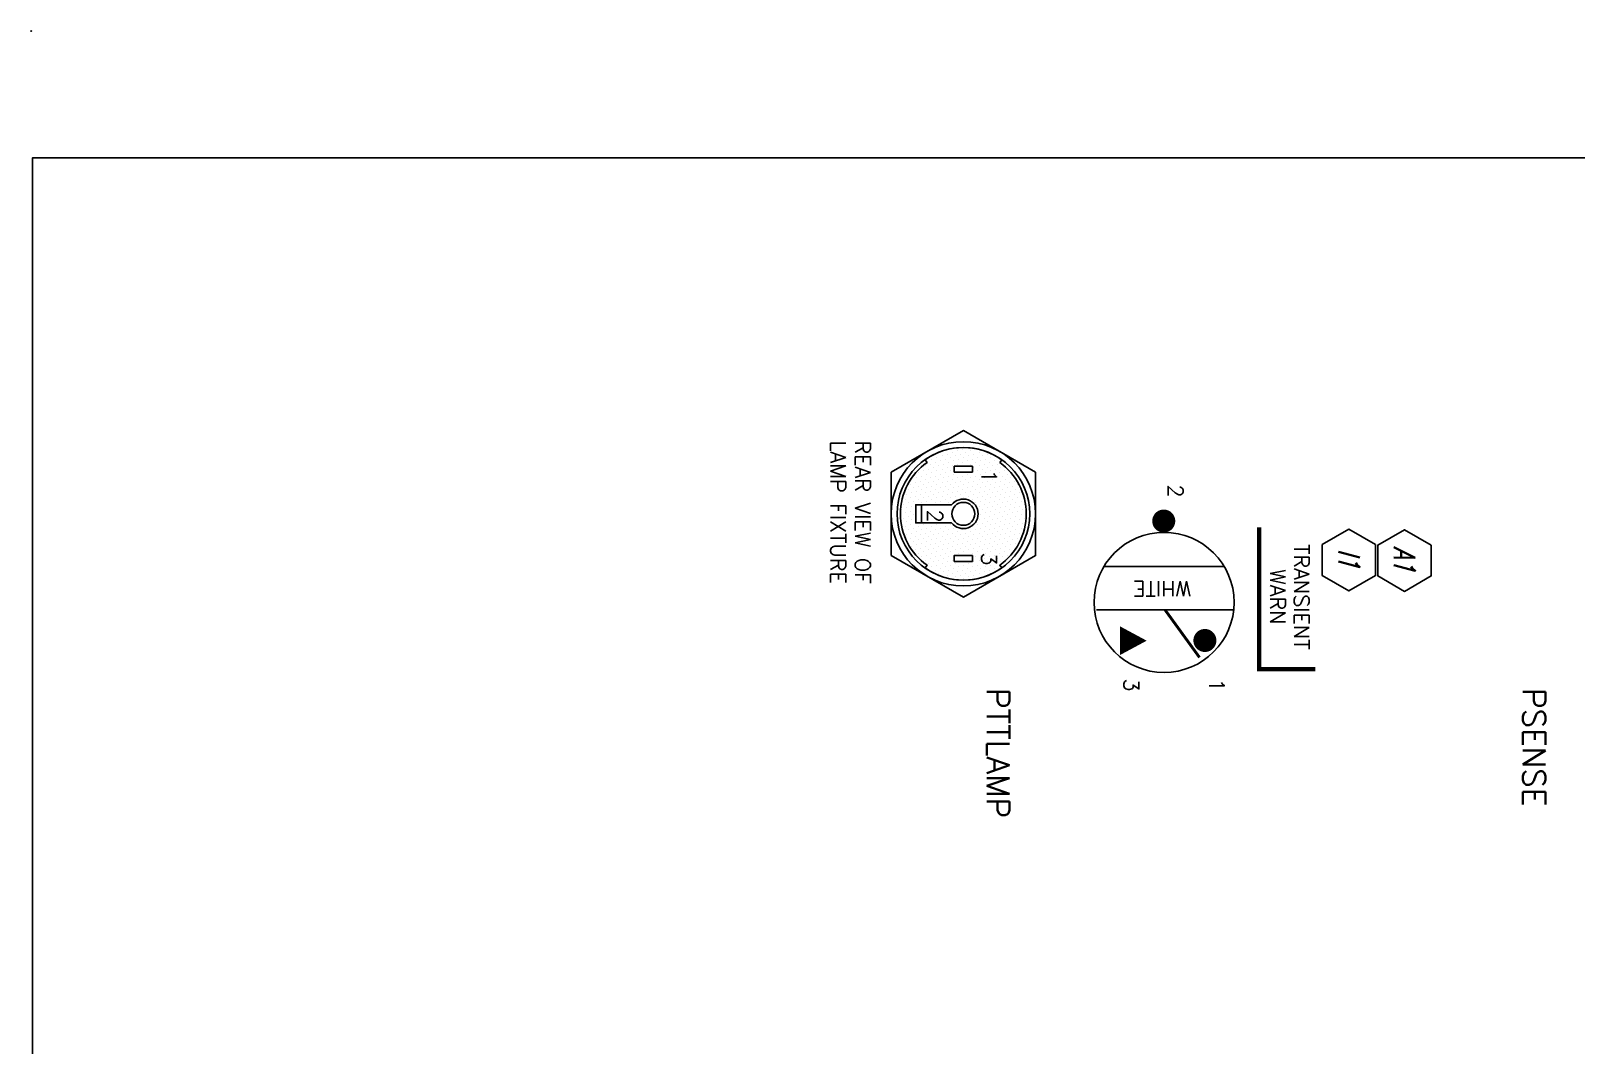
# Model space of a CAD drawing. Extents: x -55 to 73, y -33 to 52.
# Drawn here: x 18.14 to 24.23, y 23.84 to 27.84 of the extents above; entities that cross this region are included whole.
import ezdxf
from ezdxf.enums import TextEntityAlignment as Align

# ---------------------------------------------------------------- set-up
doc = ezdxf.new("R2010")
doc.units = 0
doc.layers.get('0').update_dxf_attribs({"linetype": 'CONTINUOUS'})
doc.styles.get("Standard").update_dxf_attribs({"font": 'romans.shx'})

# ---------------------------------------------------------------- blocks, each defined once
blk = doc.blocks.new('BORDER')
at = {"color": 0}
blk.add_lwpolyline([(0.005, -8), (10.505, -8), (10.505, -0.5), (0.005, -0.5)], close=True, dxfattribs=at)
blk.add_circle((0, 0), 0.001, dxfattribs=at)
blk = doc.blocks.new('*X')
at = {"color": 0}
for p, q in [((19.6885, 6.2181), (19.6885, 6.2181)), ((19.7217, 6.2247), (19.7217, 6.2247)), ((19.7415, 6.2181), (19.7415, 6.2181)), ((19.7548, 6.2314), (19.7548, 6.2314)), ((19.7747, 6.2247), (19.7747, 6.2247)), ((19.7946, 6.2181), (19.7946, 6.2181)), ((19.6023, 6.1585), (19.6023, 6.1585)), ((19.6156, 6.1717), (19.6156, 6.1717)), ((19.6288, 6.185), (19.6288, 6.185)), ((19.6355, 6.1651), (19.6355, 6.1651)), ((19.6421, 6.1982), (19.6421, 6.1982)), ((19.6487, 6.1783), (19.6487, 6.1783)), ((19.6554, 6.1585), (19.6554, 6.1585)), ((19.662, 6.1916), (19.662, 6.1916)), ((19.6686, 6.1717), (19.6686, 6.1717)), ((19.6752, 6.2049), (19.6752, 6.2049)), ((19.6819, 6.185), (19.6819, 6.185)), ((19.6885, 6.1651), (19.6885, 6.1651)), ((19.6951, 6.1982), (19.6951, 6.1982)), ((19.7018, 6.1783), (19.7018, 6.1783)), ((19.7084, 6.2115), (19.7084, 6.2115)), ((19.7084, 6.1585), (19.7084, 6.1585)), ((19.715, 6.1916), (19.715, 6.1916)), ((19.7217, 6.1717), (19.7217, 6.1717)), ((19.7283, 6.2049), (19.7283, 6.2049)), ((19.7349, 6.185), (19.7349, 6.185)), ((19.7415, 6.1651), (19.7415, 6.1651)), ((19.7482, 6.1982), (19.7482, 6.1982)), ((19.7548, 6.1783), (19.7548, 6.1783)), ((19.7614, 6.2115), (19.7614, 6.2115)), ((19.7614, 6.1585), (19.7614, 6.1585)), ((19.7681, 6.1916), (19.7681, 6.1916)), ((19.7747, 6.1717), (19.7747, 6.1717)), ((19.7813, 6.2049), (19.7813, 6.2049)), ((19.7879, 6.185), (19.7879, 6.185)), ((19.7946, 6.1651), (19.7946, 6.1651)), ((19.8012, 6.1982), (19.8012, 6.1982)), ((19.8078, 6.1783), (19.8078, 6.1783)), ((19.8145, 6.2115), (19.8145, 6.2115)), ((19.8145, 6.1585), (19.8145, 6.1585)), ((19.8211, 6.1916), (19.8211, 6.1916)), ((19.8277, 6.1717), (19.8277, 6.1717)), ((19.8343, 6.2049), (19.8343, 6.2049)), ((19.841, 6.185), (19.841, 6.185)), ((19.8476, 6.1651), (19.8476, 6.1651)), ((19.8542, 6.1982), (19.8542, 6.1982)), ((19.8609, 6.1783), (19.8609, 6.1783)), ((19.8675, 6.1585), (19.8675, 6.1585)), ((19.8741, 6.1916), (19.8741, 6.1916)), ((19.8807, 6.1717), (19.8807, 6.1717)), ((19.894, 6.185), (19.894, 6.185)), ((19.9006, 6.1651), (19.9006, 6.1651)), ((19.9205, 6.1585), (19.9205, 6.1585)), ((19.5427, 6.1253), (19.5427, 6.1253)), ((19.5493, 6.1054), (19.5493, 6.1054)), ((19.5626, 6.1187), (19.5626, 6.1187)), ((19.5692, 6.0988), (19.5692, 6.0988)), ((19.5758, 6.1319), (19.5758, 6.1319)), ((19.5824, 6.1121), (19.5824, 6.1121)), ((19.5891, 6.1452), (19.5891, 6.1452)), ((19.5957, 6.1253), (19.5957, 6.1253)), ((19.6023, 6.1054), (19.6023, 6.1054)), ((19.609, 6.1386), (19.609, 6.1386)), ((19.6156, 6.1187), (19.6156, 6.1187)), ((19.6222, 6.1518), (19.6222, 6.1518)), ((19.6222, 6.0988), (19.6222, 6.0988)), ((19.6288, 6.1319), (19.6288, 6.1319)), ((19.6355, 6.1121), (19.6355, 6.1121)), ((19.6421, 6.1452), (19.6421, 6.1452)), ((19.6487, 6.1253), (19.6487, 6.1253)), ((19.6554, 6.1054), (19.6554, 6.1054)), ((19.662, 6.1386), (19.662, 6.1386)), ((19.6686, 6.1187), (19.6686, 6.1187)), ((19.6752, 6.1518), (19.6752, 6.1518)), ((19.6752, 6.0988), (19.6752, 6.0988)), ((19.6819, 6.1319), (19.6819, 6.1319)), ((19.6885, 6.1121), (19.6885, 6.1121)), ((19.6951, 6.1452), (19.6951, 6.1452)), ((19.7018, 6.1253), (19.7018, 6.1253)), ((19.7084, 6.1054), (19.7084, 6.1054)), ((19.715, 6.1386), (19.715, 6.1386)), ((19.7217, 6.1187), (19.7217, 6.1187)), ((19.7283, 6.1518), (19.7283, 6.1518)), ((19.7283, 6.0988), (19.7283, 6.0988)), ((19.7349, 6.1319), (19.7349, 6.1319)), ((19.7415, 6.1121), (19.7415, 6.1121)), ((19.7482, 6.1452), (19.7482, 6.1452)), ((19.7548, 6.1253), (19.7548, 6.1253)), ((19.7614, 6.1054), (19.7614, 6.1054)), ((19.7681, 6.1386), (19.7681, 6.1386)), ((19.7747, 6.1187), (19.7747, 6.1187)), ((19.7813, 6.1518), (19.7813, 6.1518)), ((19.7813, 6.0988), (19.7813, 6.0988)), ((19.7879, 6.1319), (19.7879, 6.1319)), ((19.7946, 6.1121), (19.7946, 6.1121)), ((19.8012, 6.1452), (19.8012, 6.1452)), ((19.8078, 6.1253), (19.8078, 6.1253)), ((19.8145, 6.1054), (19.8145, 6.1054)), ((19.8211, 6.1386), (19.8211, 6.1386)), ((19.8277, 6.1187), (19.8277, 6.1187)), ((19.8343, 6.1518), (19.8343, 6.1518)), ((19.8343, 6.0988), (19.8343, 6.0988)), ((19.841, 6.1319), (19.841, 6.1319)), ((19.8476, 6.1121), (19.8476, 6.1121)), ((19.8542, 6.1452), (19.8542, 6.1452)), ((19.8609, 6.1253), (19.8609, 6.1253)), ((19.8675, 6.1054), (19.8675, 6.1054)), ((19.8741, 6.1386), (19.8741, 6.1386)), ((19.8807, 6.1187), (19.8807, 6.1187)), ((19.8874, 6.1518), (19.8874, 6.1518)), ((19.8874, 6.0988), (19.8874, 6.0988)), ((19.894, 6.1319), (19.894, 6.1319)), ((19.9006, 6.1121), (19.9006, 6.1121)), ((19.9073, 6.1452), (19.9073, 6.1452)), ((19.9139, 6.1253), (19.9139, 6.1253)), ((19.9205, 6.1054), (19.9205, 6.1054)), ((19.9272, 6.1386), (19.9272, 6.1386)), ((19.9338, 6.1187), (19.9338, 6.1187)), ((19.9404, 6.1518), (19.9404, 6.1518)), ((19.9404, 6.0988), (19.9404, 6.0988)), ((19.947, 6.1319), (19.947, 6.1319)), ((19.9537, 6.1121), (19.9537, 6.1121)), ((19.9669, 6.1253), (19.9669, 6.1253)), ((19.9736, 6.1054), (19.9736, 6.1054)), ((19.5161, 6.0458), (19.5161, 6.0458)), ((19.5228, 6.0789), (19.5228, 6.0789)), ((19.5294, 6.059), (19.5294, 6.059)), ((19.536, 6.0922), (19.536, 6.0922)), ((19.536, 6.0391), (19.536, 6.0391)), ((19.5427, 6.0723), (19.5427, 6.0723)), ((19.5493, 6.0524), (19.5493, 6.0524)), ((19.5559, 6.0855), (19.5559, 6.0855)), ((19.5626, 6.0657), (19.5626, 6.0657)), ((19.5692, 6.0458), (19.5692, 6.0458)), ((19.5758, 6.0789), (19.5758, 6.0789)), ((19.5824, 6.059), (19.5824, 6.059)), ((19.5891, 6.0922), (19.5891, 6.0922)), ((19.5891, 6.0391), (19.5891, 6.0391)), ((19.5957, 6.0723), (19.5957, 6.0723)), ((19.6023, 6.0524), (19.6023, 6.0524)), ((19.609, 6.0855), (19.609, 6.0855)), ((19.6156, 6.0657), (19.6156, 6.0657)), ((19.6222, 6.0458), (19.6222, 6.0458)), ((19.6288, 6.0789), (19.6288, 6.0789)), ((19.6355, 6.059), (19.6355, 6.059)), ((19.6421, 6.0922), (19.6421, 6.0922)), ((19.6421, 6.0391), (19.6421, 6.0391)), ((19.6487, 6.0723), (19.6487, 6.0723)), ((19.6554, 6.0524), (19.6554, 6.0524)), ((19.662, 6.0855), (19.662, 6.0855)), ((19.6686, 6.0657), (19.6686, 6.0657)), ((19.6752, 6.0458), (19.6752, 6.0458)), ((19.6819, 6.0789), (19.6819, 6.0789)), ((19.6885, 6.059), (19.6885, 6.059)), ((19.6951, 6.0922), (19.6951, 6.0922)), ((19.6951, 6.0391), (19.6951, 6.0391)), ((19.7018, 6.0723), (19.7018, 6.0723)), ((19.7084, 6.0524), (19.7084, 6.0524)), ((19.715, 6.0855), (19.715, 6.0855)), ((19.7217, 6.0657), (19.7217, 6.0657)), ((19.7283, 6.0458), (19.7283, 6.0458)), ((19.7349, 6.0789), (19.7349, 6.0789)), ((19.7415, 6.059), (19.7415, 6.059)), ((19.7482, 6.0922), (19.7482, 6.0922)), ((19.7548, 6.0723), (19.7548, 6.0723)), ((19.7614, 6.0524), (19.7614, 6.0524)), ((19.7681, 6.0855), (19.7681, 6.0855)), ((19.7747, 6.0657), (19.7747, 6.0657)), ((19.7813, 6.0458), (19.7813, 6.0458)), ((19.7879, 6.0789), (19.7879, 6.0789)), ((19.7946, 6.059), (19.7946, 6.059)), ((19.8012, 6.0922), (19.8012, 6.0922)), ((19.8012, 6.0391), (19.8012, 6.0391)), ((19.8078, 6.0723), (19.8078, 6.0723)), ((19.8145, 6.0524), (19.8145, 6.0524)), ((19.8211, 6.0855), (19.8211, 6.0855)), ((19.8277, 6.0657), (19.8277, 6.0657)), ((19.8343, 6.0458), (19.8343, 6.0458)), ((19.841, 6.0789), (19.841, 6.0789)), ((19.8476, 6.059), (19.8476, 6.059)), ((19.8542, 6.0922), (19.8542, 6.0922)), ((19.8542, 6.0391), (19.8542, 6.0391)), ((19.8609, 6.0723), (19.8609, 6.0723)), ((19.8675, 6.0524), (19.8675, 6.0524)), ((19.8741, 6.0855), (19.8741, 6.0855)), ((19.8807, 6.0657), (19.8807, 6.0657)), ((19.8874, 6.0458), (19.8874, 6.0458)), ((19.894, 6.0789), (19.894, 6.0789)), ((19.9006, 6.059), (19.9006, 6.059)), ((19.9073, 6.0922), (19.9073, 6.0922)), ((19.9073, 6.0391), (19.9073, 6.0391)), ((19.9139, 6.0723), (19.9139, 6.0723)), ((19.9205, 6.0524), (19.9205, 6.0524)), ((19.9272, 6.0855), (19.9272, 6.0855)), ((19.9338, 6.0657), (19.9338, 6.0657)), ((19.9404, 6.0458), (19.9404, 6.0458)), ((19.947, 6.0789), (19.947, 6.0789)), ((19.9537, 6.059), (19.9537, 6.059)), ((19.9603, 6.0922), (19.9603, 6.0922)), ((19.9603, 6.0391), (19.9603, 6.0391)), ((19.9669, 6.0723), (19.9669, 6.0723)), ((19.9736, 6.0524), (19.9736, 6.0524)), ((19.9802, 6.0855), (19.9802, 6.0855)), ((19.9868, 6.0657), (19.9868, 6.0657)), ((19.9934, 6.0458), (19.9934, 6.0458)), ((20.0001, 6.0789), (20.0001, 6.0789)), ((20.0067, 6.059), (20.0067, 6.059)), ((20.0133, 6.0391), (20.0133, 6.0391)), ((19.5029, 6.0325), (19.5029, 6.0325)), ((19.5029, 5.9795), (19.5029, 5.9795)), ((19.5095, 6.0126), (19.5095, 6.0126)), ((19.5161, 5.9927), (19.5161, 5.9927)), ((19.5228, 6.0259), (19.5228, 6.0259)), ((19.5228, 5.9728), (19.5228, 5.9728)), ((19.5294, 6.006), (19.5294, 6.006)), ((19.536, 5.9861), (19.536, 5.9861)), ((19.5427, 6.0192), (19.5427, 6.0192)), ((19.5493, 5.9994), (19.5493, 5.9994)), ((19.5559, 6.0325), (19.5559, 6.0325)), ((19.5559, 5.9795), (19.5559, 5.9795)), ((19.5626, 6.0126), (19.5626, 6.0126)), ((19.5692, 5.9927), (19.5692, 5.9927)), ((19.5758, 6.0259), (19.5758, 6.0259)), ((19.5957, 6.0192), (19.5957, 6.0192)), ((19.6023, 5.9994), (19.6023, 5.9994)), ((19.609, 6.0325), (19.609, 6.0325)), ((19.609, 5.9795), (19.609, 5.9795)), ((19.6156, 6.0126), (19.6156, 6.0126)), ((19.6222, 5.9927), (19.6222, 5.9927)), ((19.6288, 6.0259), (19.6288, 6.0259)), ((19.6288, 5.9728), (19.6288, 5.9728)), ((19.6355, 6.006), (19.6355, 6.006)), ((19.6421, 5.9861), (19.6421, 5.9861)), ((19.6487, 6.0192), (19.6487, 6.0192)), ((19.6554, 5.9994), (19.6554, 5.9994)), ((19.662, 6.0325), (19.662, 6.0325)), ((19.662, 5.9795), (19.662, 5.9795)), ((19.6686, 6.0126), (19.6686, 6.0126)), ((19.6752, 5.9927), (19.6752, 5.9927)), ((19.6819, 6.0259), (19.6819, 6.0259)), ((19.6819, 5.9728), (19.6819, 5.9728)), ((19.6885, 6.006), (19.6885, 6.006)), ((19.6951, 5.9861), (19.6951, 5.9861)), ((19.7018, 6.0192), (19.7018, 6.0192)), ((19.715, 6.0325), (19.715, 6.0325)), ((19.8078, 6.0192), (19.8078, 6.0192)), ((19.8145, 5.9994), (19.8145, 5.9994)), ((19.8211, 6.0325), (19.8211, 6.0325)), ((19.8211, 5.9795), (19.8211, 5.9795)), ((19.8277, 6.0126), (19.8277, 6.0126)), ((19.8343, 5.9927), (19.8343, 5.9927)), ((19.841, 6.0259), (19.841, 6.0259)), ((19.841, 5.9728), (19.841, 5.9728)), ((19.8476, 6.006), (19.8476, 6.006)), ((19.8542, 5.9861), (19.8542, 5.9861)), ((19.8609, 6.0192), (19.8609, 6.0192)), ((19.8675, 5.9994), (19.8675, 5.9994)), ((19.8741, 6.0325), (19.8741, 6.0325)), ((19.8741, 5.9795), (19.8741, 5.9795)), ((19.8807, 6.0126), (19.8807, 6.0126)), ((19.8874, 5.9927), (19.8874, 5.9927)), ((19.894, 6.0259), (19.894, 6.0259)), ((19.894, 5.9728), (19.894, 5.9728)), ((19.9006, 6.006), (19.9006, 6.006)), ((19.9073, 5.9861), (19.9073, 5.9861)), ((19.9139, 6.0192), (19.9139, 6.0192)), ((19.9205, 5.9994), (19.9205, 5.9994)), ((19.9272, 6.0325), (19.9272, 6.0325)), ((19.947, 6.0259), (19.947, 6.0259)), ((19.947, 5.9728), (19.947, 5.9728)), ((19.9537, 6.006), (19.9537, 6.006)), ((19.9603, 5.9861), (19.9603, 5.9861)), ((19.9669, 6.0192), (19.9669, 6.0192)), ((19.9736, 5.9994), (19.9736, 5.9994)), ((19.9802, 6.0325), (19.9802, 6.0325)), ((19.9802, 5.9795), (19.9802, 5.9795)), ((19.9868, 6.0126), (19.9868, 6.0126)), ((19.9934, 5.9927), (19.9934, 5.9927)), ((20.0001, 6.0259), (20.0001, 6.0259)), ((20.0001, 5.9728), (20.0001, 5.9728)), ((20.0067, 6.006), (20.0067, 6.006)), ((20.0133, 5.9861), (20.0133, 5.9861)), ((19.5095, 5.9596), (19.5095, 5.9596)), ((19.5161, 5.9397), (19.5161, 5.9397)), ((19.5228, 5.9198), (19.5228, 5.9198)), ((19.5294, 5.953), (19.5294, 5.953)), ((19.536, 5.9331), (19.536, 5.9331)), ((19.5427, 5.9662), (19.5427, 5.9662)), ((19.5427, 5.9132), (19.5427, 5.9132)), ((19.5493, 5.9463), (19.5493, 5.9463)), ((19.5559, 5.9264), (19.5559, 5.9264)), ((19.5626, 5.9596), (19.5626, 5.9596)), ((19.5692, 5.9397), (19.5692, 5.9397)), ((19.5758, 5.9198), (19.5758, 5.9198)), ((19.5891, 5.9331), (19.5891, 5.9331)), ((19.5957, 5.9662), (19.5957, 5.9662)), ((19.5957, 5.9132), (19.5957, 5.9132)), ((19.6023, 5.9463), (19.6023, 5.9463)), ((19.609, 5.9264), (19.609, 5.9264)), ((19.6156, 5.9596), (19.6156, 5.9596)), ((19.6222, 5.9397), (19.6222, 5.9397)), ((19.6288, 5.9198), (19.6288, 5.9198)), ((19.6355, 5.953), (19.6355, 5.953)), ((19.6421, 5.9331), (19.6421, 5.9331)), ((19.6487, 5.9662), (19.6487, 5.9662)), ((19.6487, 5.9132), (19.6487, 5.9132)), ((19.6554, 5.9463), (19.6554, 5.9463)), ((19.662, 5.9264), (19.662, 5.9264)), ((19.6686, 5.9596), (19.6686, 5.9596)), ((19.6752, 5.9397), (19.6752, 5.9397)), ((19.6819, 5.9198), (19.6819, 5.9198)), ((19.6885, 5.953), (19.6885, 5.953)), ((19.6951, 5.9331), (19.6951, 5.9331)), ((19.7018, 5.9662), (19.7018, 5.9662)), ((19.7018, 5.9132), (19.7018, 5.9132)), ((19.7084, 5.9463), (19.7084, 5.9463)), ((19.715, 5.9264), (19.715, 5.9264)), ((19.8012, 5.9331), (19.8012, 5.9331)), ((19.8078, 5.9132), (19.8078, 5.9132)), ((19.8145, 5.9463), (19.8145, 5.9463)), ((19.8211, 5.9264), (19.8211, 5.9264)), ((19.8277, 5.9596), (19.8277, 5.9596)), ((19.8343, 5.9397), (19.8343, 5.9397)), ((19.841, 5.9198), (19.841, 5.9198)), ((19.8476, 5.953), (19.8476, 5.953)), ((19.8542, 5.9331), (19.8542, 5.9331)), ((19.8609, 5.9662), (19.8609, 5.9662)), ((19.8609, 5.9132), (19.8609, 5.9132)), ((19.8675, 5.9463), (19.8675, 5.9463)), ((19.8741, 5.9264), (19.8741, 5.9264)), ((19.8807, 5.9596), (19.8807, 5.9596)), ((19.8874, 5.9397), (19.8874, 5.9397)), ((19.894, 5.9198), (19.894, 5.9198)), ((19.9006, 5.953), (19.9006, 5.953)), ((19.9073, 5.9331), (19.9073, 5.9331)), ((19.9139, 5.9662), (19.9139, 5.9662)), ((19.9139, 5.9132), (19.9139, 5.9132)), ((19.9205, 5.9463), (19.9205, 5.9463)), ((19.9272, 5.9264), (19.9272, 5.9264)), ((19.9404, 5.9397), (19.9404, 5.9397)), ((19.947, 5.9198), (19.947, 5.9198)), ((19.9537, 5.953), (19.9537, 5.953)), ((19.9603, 5.9331), (19.9603, 5.9331)), ((19.9669, 5.9662), (19.9669, 5.9662)), ((19.9669, 5.9132), (19.9669, 5.9132)), ((19.9736, 5.9463), (19.9736, 5.9463)), ((19.9802, 5.9264), (19.9802, 5.9264)), ((19.9868, 5.9596), (19.9868, 5.9596)), ((19.9934, 5.9397), (19.9934, 5.9397)), ((20.0001, 5.9198), (20.0001, 5.9198)), ((20.0067, 5.953), (20.0067, 5.953)), ((20.0133, 5.9331), (20.0133, 5.9331)), ((19.5095, 5.9066), (19.5095, 5.9066)), ((19.5161, 5.8867), (19.5161, 5.8867)), ((19.5294, 5.8999), (19.5294, 5.8999)), ((19.536, 5.88), (19.536, 5.88)), ((19.5427, 5.8601), (19.5427, 5.8601)), ((19.5493, 5.8933), (19.5493, 5.8933)), ((19.5559, 5.8734), (19.5559, 5.8734)), ((19.5626, 5.9066), (19.5626, 5.9066)), ((19.5626, 5.8535), (19.5626, 5.8535)), ((19.5692, 5.8867), (19.5692, 5.8867)), ((19.5758, 5.8668), (19.5758, 5.8668)), ((19.5824, 5.8999), (19.5824, 5.8999)), ((19.5891, 5.88), (19.5891, 5.88)), ((19.5957, 5.8601), (19.5957, 5.8601)), ((19.6023, 5.8933), (19.6023, 5.8933)), ((19.609, 5.8734), (19.609, 5.8734)), ((19.6156, 5.9066), (19.6156, 5.9066)), ((19.6156, 5.8535), (19.6156, 5.8535)), ((19.6222, 5.8867), (19.6222, 5.8867)), ((19.6288, 5.8668), (19.6288, 5.8668)), ((19.6355, 5.8999), (19.6355, 5.8999)), ((19.6421, 5.88), (19.6421, 5.88)), ((19.6487, 5.8601), (19.6487, 5.8601)), ((19.6554, 5.8933), (19.6554, 5.8933)), ((19.662, 5.8734), (19.662, 5.8734)), ((19.6686, 5.9066), (19.6686, 5.9066)), ((19.6686, 5.8535), (19.6686, 5.8535)), ((19.6752, 5.8867), (19.6752, 5.8867)), ((19.6819, 5.8668), (19.6819, 5.8668)), ((19.6885, 5.8999), (19.6885, 5.8999)), ((19.6951, 5.88), (19.6951, 5.88)), ((19.7018, 5.8601), (19.7018, 5.8601)), ((19.7084, 5.8933), (19.7084, 5.8933)), ((19.715, 5.8734), (19.715, 5.8734)), ((19.7217, 5.9066), (19.7217, 5.9066)), ((19.7217, 5.8535), (19.7217, 5.8535)), ((19.7946, 5.8999), (19.7946, 5.8999)), ((19.8012, 5.88), (19.8012, 5.88)), ((19.8078, 5.8601), (19.8078, 5.8601)), ((19.8145, 5.8933), (19.8145, 5.8933)), ((19.8211, 5.8734), (19.8211, 5.8734)), ((19.8277, 5.9066), (19.8277, 5.9066)), ((19.8277, 5.8535), (19.8277, 5.8535)), ((19.8343, 5.8867), (19.8343, 5.8867)), ((19.841, 5.8668), (19.841, 5.8668)), ((19.8476, 5.8999), (19.8476, 5.8999)), ((19.8542, 5.88), (19.8542, 5.88)), ((19.8609, 5.8601), (19.8609, 5.8601)), ((19.8675, 5.8933), (19.8675, 5.8933)), ((19.8741, 5.8734), (19.8741, 5.8734)), ((19.8807, 5.9066), (19.8807, 5.9066)), ((19.8807, 5.8535), (19.8807, 5.8535)), ((19.8874, 5.8867), (19.8874, 5.8867)), ((19.894, 5.8668), (19.894, 5.8668)), ((19.9006, 5.8999), (19.9006, 5.8999)), ((19.9073, 5.88), (19.9073, 5.88)), ((19.9139, 5.8601), (19.9139, 5.8601)), ((19.9205, 5.8933), (19.9205, 5.8933)), ((19.9272, 5.8734), (19.9272, 5.8734)), ((19.9338, 5.9066), (19.9338, 5.9066)), ((19.9338, 5.8535), (19.9338, 5.8535)), ((19.9404, 5.8867), (19.9404, 5.8867)), ((19.947, 5.8668), (19.947, 5.8668)), ((19.9537, 5.8999), (19.9537, 5.8999)), ((19.9603, 5.88), (19.9603, 5.88)), ((19.9669, 5.8601), (19.9669, 5.8601)), ((19.9736, 5.8933), (19.9736, 5.8933)), ((19.9802, 5.8734), (19.9802, 5.8734)), ((19.9868, 5.9066), (19.9868, 5.9066)), ((19.9934, 5.8867), (19.9934, 5.8867)), ((19.5493, 5.8403), (19.5493, 5.8403)), ((19.5692, 5.8336), (19.5692, 5.8336)), ((19.5824, 5.8469), (19.5824, 5.8469)), ((19.5891, 5.827), (19.5891, 5.827)), ((19.5957, 5.8071), (19.5957, 5.8071)), ((19.6023, 5.8403), (19.6023, 5.8403)), ((19.609, 5.8204), (19.609, 5.8204)), ((19.6156, 5.8005), (19.6156, 5.8005)), ((19.6222, 5.8336), (19.6222, 5.8336)), ((19.6288, 5.8137), (19.6288, 5.8137)), ((19.6355, 5.8469), (19.6355, 5.8469)), ((19.6355, 5.7939), (19.6355, 5.7939)), ((19.6421, 5.827), (19.6421, 5.827)), ((19.6487, 5.8071), (19.6487, 5.8071)), ((19.6554, 5.8403), (19.6554, 5.8403)), ((19.662, 5.8204), (19.662, 5.8204)), ((19.6686, 5.8005), (19.6686, 5.8005)), ((19.6752, 5.8336), (19.6752, 5.8336)), ((19.6819, 5.8137), (19.6819, 5.8137)), ((19.6885, 5.8469), (19.6885, 5.8469)), ((19.6885, 5.7939), (19.6885, 5.7939)), ((19.6951, 5.827), (19.6951, 5.827)), ((19.7018, 5.8071), (19.7018, 5.8071)), ((19.7084, 5.8403), (19.7084, 5.8403)), ((19.715, 5.8204), (19.715, 5.8204)), ((19.7217, 5.8005), (19.7217, 5.8005)), ((19.7415, 5.7939), (19.7415, 5.7939)), ((19.7946, 5.8469), (19.7946, 5.8469)), ((19.7946, 5.7939), (19.7946, 5.7939)), ((19.8012, 5.827), (19.8012, 5.827)), ((19.8078, 5.8071), (19.8078, 5.8071)), ((19.8145, 5.8403), (19.8145, 5.8403)), ((19.8211, 5.8204), (19.8211, 5.8204)), ((19.8277, 5.8005), (19.8277, 5.8005)), ((19.8343, 5.8336), (19.8343, 5.8336)), ((19.841, 5.8137), (19.841, 5.8137)), ((19.8476, 5.8469), (19.8476, 5.8469)), ((19.8476, 5.7939), (19.8476, 5.7939)), ((19.8542, 5.827), (19.8542, 5.827)), ((19.8609, 5.8071), (19.8609, 5.8071)), ((19.8675, 5.8403), (19.8675, 5.8403)), ((19.8741, 5.8204), (19.8741, 5.8204)), ((19.8807, 5.8005), (19.8807, 5.8005)), ((19.8874, 5.8336), (19.8874, 5.8336)), ((19.894, 5.8137), (19.894, 5.8137)), ((19.9006, 5.8469), (19.9006, 5.8469)), ((19.9006, 5.7939), (19.9006, 5.7939)), ((19.9073, 5.827), (19.9073, 5.827)), ((19.9139, 5.8071), (19.9139, 5.8071)), ((19.9205, 5.8403), (19.9205, 5.8403)), ((19.9272, 5.8204), (19.9272, 5.8204)), ((19.9404, 5.8336), (19.9404, 5.8336)), ((19.9537, 5.8469), (19.9537, 5.8469)), ((19.9736, 5.8403), (19.9736, 5.8403)), ((19.6222, 5.7806), (19.6222, 5.7806)), ((19.6421, 5.774), (19.6421, 5.774)), ((19.6554, 5.7872), (19.6554, 5.7872)), ((19.662, 5.7673), (19.662, 5.7673)), ((19.6752, 5.7806), (19.6752, 5.7806)), ((19.6819, 5.7607), (19.6819, 5.7607)), ((19.6951, 5.774), (19.6951, 5.774)), ((19.7018, 5.7541), (19.7018, 5.7541)), ((19.7084, 5.7872), (19.7084, 5.7872)), ((19.715, 5.7673), (19.715, 5.7673)), ((19.7217, 5.7475), (19.7217, 5.7475)), ((19.7283, 5.7806), (19.7283, 5.7806)), ((19.7349, 5.7607), (19.7349, 5.7607)), ((19.7415, 5.7408), (19.7415, 5.7408)), ((19.7482, 5.774), (19.7482, 5.774)), ((19.7548, 5.7541), (19.7548, 5.7541)), ((19.7614, 5.7872), (19.7614, 5.7872)), ((19.7681, 5.7673), (19.7681, 5.7673)), ((19.7747, 5.7475), (19.7747, 5.7475)), ((19.7813, 5.7806), (19.7813, 5.7806)), ((19.7879, 5.7607), (19.7879, 5.7607)), ((19.7946, 5.7408), (19.7946, 5.7408)), ((19.8012, 5.774), (19.8012, 5.774)), ((19.8078, 5.7541), (19.8078, 5.7541)), ((19.8145, 5.7872), (19.8145, 5.7872)), ((19.8211, 5.7673), (19.8211, 5.7673)), ((19.8277, 5.7475), (19.8277, 5.7475)), ((19.8343, 5.7806), (19.8343, 5.7806)), ((19.841, 5.7607), (19.841, 5.7607)), ((19.8542, 5.774), (19.8542, 5.774)), ((19.8675, 5.7872), (19.8675, 5.7872)), ((19.8741, 5.7673), (19.8741, 5.7673)), ((19.8874, 5.7806), (19.8874, 5.7806))]:
    blk.add_line(p, q, dxfattribs=at)
blk = doc.blocks.new('PTTLAMP')
at = {"color": 0}
for p, q in [((0.3506, -0.2652), (0.3506, 0.2756)), ((0.1787, -0.2355), (0.1787, 0.2382)), ((0.0071, -0.9552), (-0.0641, -0.9552))]:
    blk.add_line(p, q, dxfattribs=at)
for points in [[(0.0949, 1.0546), (0.034, 0.9492), (0.0949, 0.8437), (0.2166, 0.8437), (0.2775, 0.9492), (0.2166, 1.0546)], [(0.093, 0.8357), (0.0321, 0.7302), (0.093, 0.6248), (0.2148, 0.6248), (0.2756, 0.7302), (0.2148, 0.8357)], [(0.1359, -1.0749), (0.3002, -0.7903), (0.1359, -0.5057), (-0.1928, -0.5057), (-0.3571, -0.7903), (-0.1928, -1.0749)], [(-0.1934, -0.8259), (-0.1934, -0.7547), (-0.2161, -0.7547), (-0.2161, -0.8259)], [(0.1591, -0.7547), (0.1365, -0.7547), (0.1365, -0.8259), (0.1591, -0.8259)]]:
    blk.add_lwpolyline(points, close=True, dxfattribs=at)
for points, format in [([(0.0252, 0.3764, 0.0169, 0.0169, 0), (0.584, 0.3764, 0.0169, 0.0169, 0), (0.584, 0.5981, 0, 0, 0), (0.0252, 0.5981, 0, 0, 0)], "xyseb"), ([(-0.231, -0.647), (-0.242, -0.6392, 0.317894), (-0.242, -0.9413), (-0.231, -0.9336, 0.517573), (0.1741, -0.9336), (0.1851, -0.9413, 0.317894), (0.1851, -0.6392), (0.1741, -0.647, 0.517573)], "xyb"), ([(0.0071, -0.8364, 2.931619), (-0.0641, -0.8364), (-0.0641, -0.9779), (0.0071, -0.9779)], "xyb")]:
    blk.add_lwpolyline(points, format=format, close=True, dxfattribs=at)
at = {"color": 0, "const_width": 0.0454}
for points in [[(0.4484, 0.1622, 1), (0.4938, 0.1622, 1)], [(0.0227, 0, -1), (-0.0227, 0, -1)]]:
    blk.add_lwpolyline(points, format="xyb", close=True, dxfattribs=at)
at = {"color": 0, "const_width": 0.0113}
blk.add_lwpolyline([(0.3506, 0.0052), (0.5381, 0.1411)], dxfattribs=at)
at = {"color": 0}
blk.add_lwpolyline([(0.4719, -0.1726, 0.1134, 0, 0), (0.4719, -0.0673, 0, 0, 0)], format="xyseb", dxfattribs=at)
for centre, radius in [((0.3209, 0.0013), 0.2763), ((-0.0285, -0.7903), 0.2846), ((-0.0285, -0.7903), 0.2616), ((-0.0285, -0.7903), 0.0453)]:
    blk.add_circle(centre, radius, dxfattribs=at)
blk.add_blockref('*X', (-19.7866, -6.7743), dxfattribs=at)
at = {"color": 0, "oblique": 15, "width": 0.7}
for s, p in [('A1', (0.1483, 0.9075)), ('I1', (0.1464, 0.6886))]:
    blk.add_text(s, height=0.08437, dxfattribs=at).set_placement(p, align=Align.CENTER)
at = {"color": 0}
for s, p in [('TRANSIENT', (0.5073, 0.5137)), ('WARN', (0.4079, 0.42))]:
    blk.add_text(s, height=0.06, dxfattribs=at).set_placement(p, align=Align.RIGHT)
for s, p in [('1', (0.6213, 0.1792)), ('2', (-0.1442, 0.0171)), ('3', (0.6213, -0.1579)), ('1', (-0.2033, -0.7191)), ('3', (0.1237, -0.7191)), ('2', (-0.0453, -0.9318))]:
    blk.add_text(s, height=0.06, dxfattribs=at).set_placement(p)
blk.add_text('WHITE', height=0.06, rotation=270, dxfattribs=at).set_placement((0.2369, -0.0062), align=Align.CENTER)
for s, p in [('REAR VIEW OF', (-0.0349, -1.217)), ('LAMP FIXTURE', (-0.0349, -1.3142))]:
    blk.add_text(s, height=0.06, dxfattribs=at).set_placement(p, align=Align.CENTER)

msp = doc.modelspace()

# ---------------------------------------------------------------- block references
at = {"color": 0, "rotation": 270}
msp.add_blockref('PTTLAMP', (22.6036, 25.903), dxfattribs=at)
at = {"color": 0}
msp.add_blockref('BORDER', (18.1371, 27.8354), dxfattribs=at)

# ---------------------------------------------------------------- texts
for s, p in [('PTTLAMP', (21.9055, 25.2442)), ('PSENSE', (24.0196, 25.2442))]:
    msp.add_text(s, height=0.09, rotation=270, dxfattribs=at).set_placement(p)

doc.saveas('drawing.dxf')
